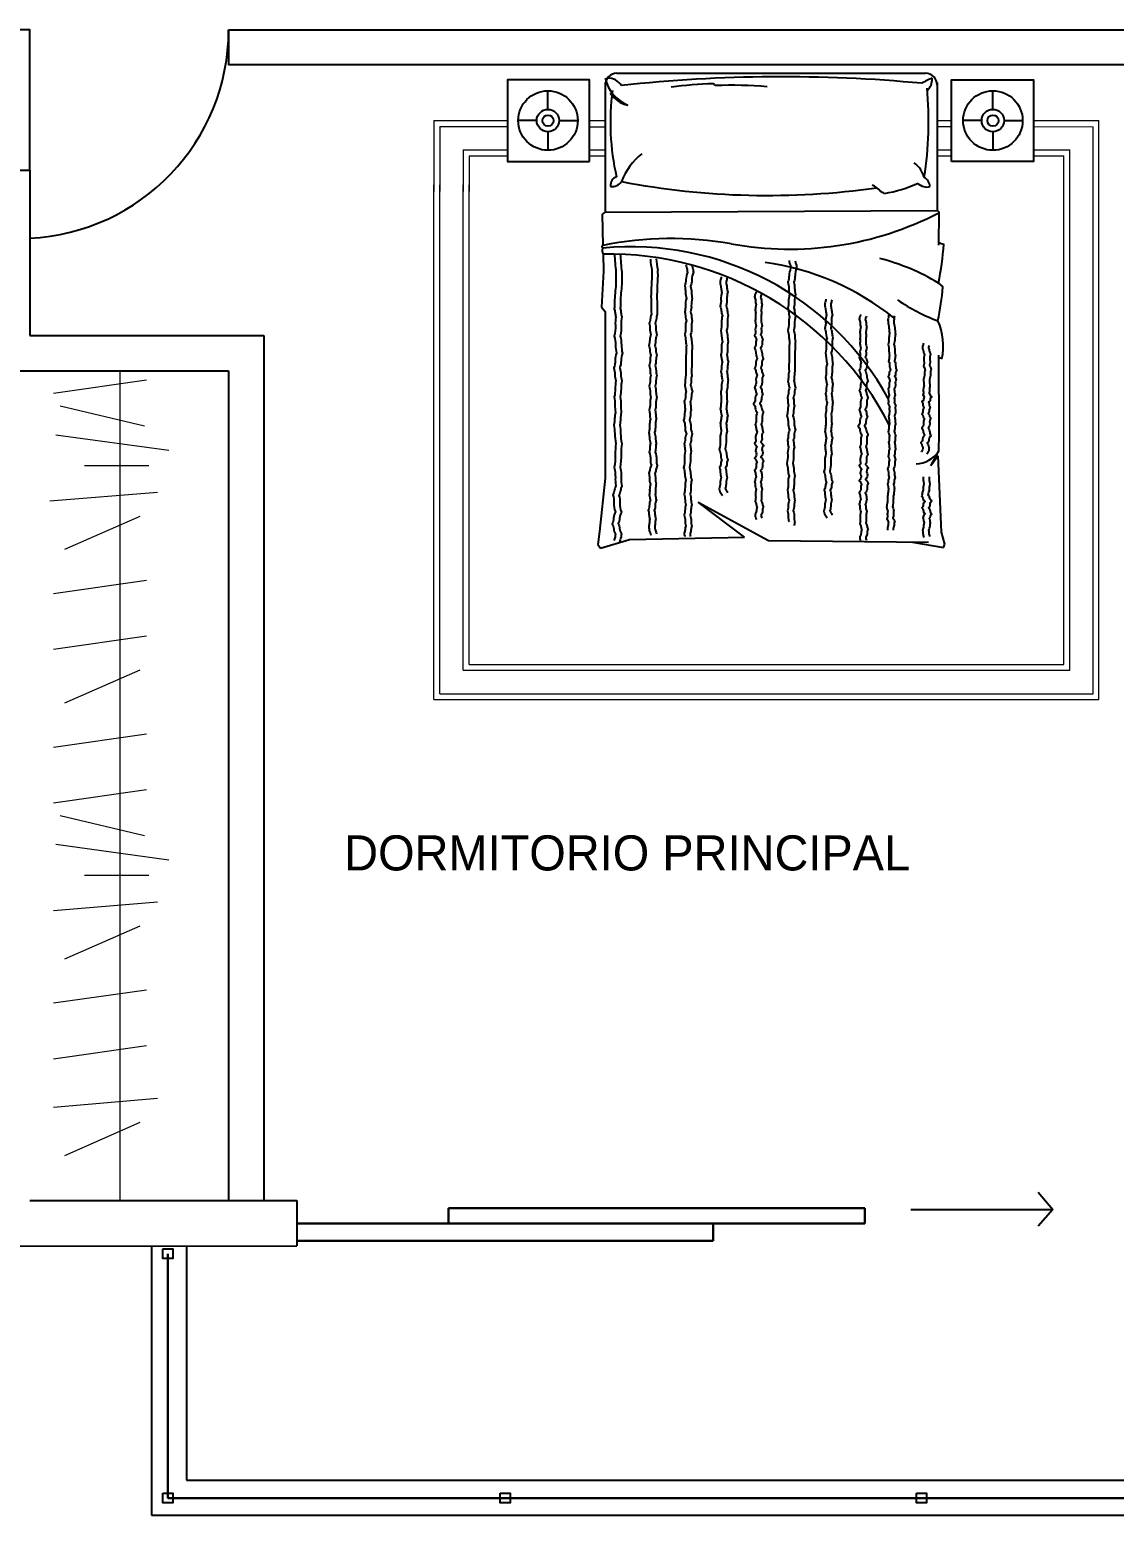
# Model space of a CAD drawing. Header units: metres. Extents: x -525 to 413, y -37 to 272.
# Drawn here: x 97.76 to 102.39, y 42.62 to 48.97 of the extents above; entities that cross this region are included whole.
import ezdxf

# ---------------------------------------------------------------- set-up
doc = ezdxf.new("R2010")
doc.units = ezdxf.units.M
doc.header["$MEASUREMENT"] = 0
doc.layers.get('0').update_dxf_attribs({"color": 254})
for name, color, linetype in [('arboles', 254, 'Continuous'), ('mobi alcolchonado', 254, 'Continuous'), ('MOBILIARIO2', 254, 'Continuous'), ('NOFIJO', 254, 'Continuous'), ('PUERTAS', 254, 'Continuous')]:
    doc.layers.add(name, color=color, linetype=linetype)
doc.layers.add('muebles', color=254, linetype='Continuous', lineweight=5)
doc.layers.add('ventanas', color=254, linetype='Continuous', lineweight=30)
doc.styles.get("Standard").update_dxf_attribs({"font": 'HTOWERT.TTF', "height": 0.08})

# ---------------------------------------------------------------- blocks, each defined once
blk = doc.blocks.new('A$C2820749F')
at = {"layer": 'mobi alcolchonado'}
for p, q in [((0.0318, 1.9902), (0.0318, 1.4358)), ((0.0818, 2.0289), (1.4005, 2.0289)), ((1.4505, 1.9902), (1.4505, 1.4402)), ((0.0318, 1.4358), (0.0191, 1.4272)), ((0.0191, 1.4272), (0.0222, 1.2934)), ((0.0318, 1.4358), (1.4505, 1.4419)), ((1.4541, 1.4401), (1.4576, 1.4371)), ((1.4576, 1.4371), (1.4563, 1.2945)), ((0.023, 1.2566), (0.0247, 1.1831)), ((0.0247, 1.1831), (0.0168, 1.0295)), ((1.4564, 1.1325), (1.4753, 1.1163)), ((0.0168, 1.0295), (0.0318, 1.0115)), ((0.0318, 1.0115), (0.0318, 0.2993)), ((1.4559, 0.8244), (1.4571, 0.49)), ((1.4571, 0.49), (1.4561, 0.4125)), ((1.4239, 0.3509), (1.4561, 0.4125)), ((1.4552, 0.3946), (1.4239, 0.3509)), ((1.4689, 0.0681), (1.4552, 0.3946)), ((0.0318, 0.2993), (0.0084, 0.0705)), ((0.6272, 0.0469), (0.4294, 0.1969)), ((0.4294, 0.1969), (0.7297, 0.0328)), ((0.0084, 0.0705), (0, 0.0154)), ((1.4837, 0.0174), (1.4689, 0.0681)), ((0, 0.0154), (0.0126, 0)), ((0.0126, 0), (0.1359, 0.0362)), ((0.1359, 0.0362), (0.6272, 0.0469)), ((0.7297, 0.0328), (1.4132, 0.0248)), ((1.3452, 0.0248), (1.4775, 0.0026)), ((1.4775, 0.0026), (1.4837, 0.0174))]:
    blk.add_line(p, q, dxfattribs=at)
for centre, radius, start, end in [((0.0818, 1.9789), 0.05, 90, 180), ((0.1916, 2.0429), 0.1629, 192.20076, 247.36037), ((0.0438, 1.9398), 0.0687, 32.33514, 91.40227), ((0.7905, -4.3329), 6.3469, 84.6215, 96.2282), ((1.501, 1.8059), 0.2141, 109.65376, 122.68859), ((1.4005, 1.9789), 0.05, 0, 90), ((1.3631, 2.0033), 0.066, 312.46226, 3.64045), ((0.1529, 2.0079), 0.1178, 212.64341, 258.24192), ((1.0795, 1.8174), 1.0254, 172.24735, 193.0029), ((-0.1132, 1.8254), 1.5274, 350.91915, 5.28005), ((0.0928, 1.5506), 0.0381, 108.98084, 187.57807), ((0.0627, 1.5922), 0.0472, 260.65665, 326.38094), ((0.7261, 4.8325), 3.3256, 259.18397, 278.06292), ((1.1442, 1.4729), 0.0826, 38.2941, 70.05549), ((1.1387, 1.3743), 0.1655, 58.5661, 64.86862), ((1.1266, 2.0962), 0.5891, 279.61407, 294.3372), ((1.4053, 1.5896), 0.0469, 219.94286, 288.39364), ((1.3706, 1.5411), 0.0497, 4.68356, 60.58782), ((0.8207, 2.6569), 1.3796, 259.52328, 297.49189), ((0.0246, 1.2876), 0.00627, 112.10117, 250.53486), ((0.0419, 1.2696), 0.0229, 148.13053, 214.5055), ((0.3143, -0.1486), 1.4713, 80, 101.45136), ((0.144, 0.0341), 1.2535, 28.86267, 95.56453), ((1.4884, 1.3524), 0.0548, 234.34392, 260.3637), ((0.1941, 1.3909), 1.2884, 348.43222, 355.87924), ((0.0477, -0.0915), 1.3483, 27.28963, 91.05009), ((0.1924, 1.2348), 1.2884, 348.19708, 354.72555), ((1.7099, 1.6724), 0.7465, 235, 249.91987), ((1.2179, 0.8642), 0.2588, 347.52539, 24.44013), ((1.4594, 0.7942), 0.0179, 51.33875, 101.19259)]:
    blk.add_arc(centre, radius, start, end, dxfattribs=at)
at = {"layer": 'MOBILIARIO2'}
for points in [[(0.0716, 1.2566, 0.016109), (0.078, 1.1791, 0.024073), (0.0781, 1.127, 0.018694), (0.0717, 1.0507, -0.050065), (0.0711, 1.0221, -0.056677), (0.0744, 1.0054, 0.051657), (0.0781, 0.9872, 0.081685), (0.0758, 0.9517, -0.062491), (0.0711, 0.9056, -0.055675), (0.0762, 0.8677, 0.061502), (0.0804, 0.8334, 0.093427), (0.0744, 0.8013, -0.097168), (0.0688, 0.7704, -0.07769), (0.0737, 0.7418, 0.081942), (0.0781, 0.7145, 0.05009), (0.0746, 0.6809, -0.049651), (0.0711, 0.6469, -0.038952), (0.0738, 0.6112, 0.043857), (0.0758, 0.5793, 0.052705), (0.0723, 0.5527, -0.052187), (0.0688, 0.5257, -0.065973), (0.0726, 0.4895, 0.055408), (0.0781, 0.4465, 0.038659), (0.0753, 0.3998, -0.032291), (0.0711, 0.344, -0.056883), (0.0756, 0.301, 0.072358), (0.0781, 0.2671, 0.122992), (0.0722, 0.249, -0.101053), (0.0641, 0.2275, -0.148742), (0.0688, 0.1939, 0.127539), (0.0758, 0.1552, 0.105457), (0.0677, 0.1275, -0.125573), (0.0618, 0.1039, -0.14575), (0.0683, 0.0826, 0.134347), (0.0758, 0.0597, 0.073839), (0.0746, 0.0476, 0.052428), (0.0688, 0.0317)], [(0.0967, 1.2559, 0.016212), (0.1031, 1.1788, 0.024132), (0.1032, 1.1268, 0.018479), (0.0969, 1.0519, -0.049503), (0.0963, 1.0238, -0.057233), (0.0995, 1.007, 0.051743), (0.1033, 0.9886, 0.081718), (0.101, 0.9528, -0.062376), (0.0963, 0.9061, -0.056016), (0.1015, 0.8675, 0.062225), (0.1057, 0.8327, 0.092827), (0.0997, 0.8007, -0.097273), (0.0942, 0.7702, -0.077058), (0.099, 0.7421, 0.080968), (0.1033, 0.7153, 0.051015), (0.0998, 0.6812, -0.050139), (0.0962, 0.6465, -0.038829), (0.0989, 0.6104, 0.044073), (0.1009, 0.5786, 0.05256), (0.0974, 0.5521, -0.051882), (0.094, 0.5256, -0.065917), (0.0978, 0.4898, 0.055177), (0.1032, 0.4471, 0.038645), (0.1004, 0.4007, -0.03175), (0.0962, 0.3443, -0.05817), (0.101, 0.2991, 0.074982), (0.1035, 0.2639, 0.120388), (0.0977, 0.2461, -0.099922), (0.0898, 0.2251, -0.1495), (0.0944, 0.192, 0.128684), (0.1013, 0.1539, 0.103936), (0.0935, 0.1272, -0.123542), (0.0878, 0.1045, -0.142951), (0.0938, 0.084, 0.122441), (0.1018, 0.0605, 0.081719), (0.1005, 0.0451, 0.060139), (0.093, 0.0256)], [(0.225, 1.2342, 0.016834), (0.2313, 1.1874, 0.034468), (0.232, 1.1643, 0.00922), (0.229, 1.1106, -0.014186), (0.2273, 1.0757, -0.027864), (0.2289, 1.0343, 0.034884), (0.2297, 1.0011, 0.087457), (0.2255, 0.9825, -0.077501), (0.2204, 0.9615, -0.10571), (0.2232, 0.939, 0.089665), (0.2273, 0.9126, 0.091876), (0.2223, 0.8883, -0.100294), (0.218, 0.866, -0.104219), (0.2227, 0.845, 0.103855), (0.2273, 0.824, 0.085768), (0.2237, 0.8016, -0.088421), (0.2204, 0.7798, -0.073045), (0.224, 0.7584, 0.076066), (0.2273, 0.7378, 0.079828), (0.2239, 0.7145, -0.07972), (0.2204, 0.6912, -0.069238), (0.2238, 0.668, 0.06864), (0.2273, 0.6446, 0.070898), (0.2236, 0.6157, -0.075702), (0.2204, 0.5887, -0.045986), (0.2226, 0.5702, 0.045091), (0.225, 0.5514, 0.076769), (0.2216, 0.5225, -0.075317), (0.218, 0.4931, -0.065696), (0.2217, 0.4703, 0.069765), (0.225, 0.4488, 0.058047), (0.2232, 0.4315, -0.04517), (0.2204, 0.4092, -0.107598), (0.2256, 0.3799, 0.119304), (0.2297, 0.3533, 0.134303), (0.2235, 0.3365, -0.142887), (0.218, 0.3207, -0.094042), (0.221, 0.2988, 0.082548), (0.225, 0.2741, 0.054703), (0.222, 0.2477, -0.071659), (0.2204, 0.2275, -0.065726), (0.2226, 0.2161, 0.062051), (0.225, 0.2042, 0.141652), (0.2209, 0.1842, -0.127606), (0.2157, 0.1622, -0.082372), (0.2192, 0.1435, 0.083239), (0.2227, 0.1249, 0.067193), (0.2209, 0.1096, -0.05209), (0.218, 0.09, -0.075758), (0.2196, 0.0756, -0.049851), (0.2273, 0.055)], [(0.2499, 1.2367, 0.016995), (0.2563, 1.1887, 0.034524), (0.2571, 1.1649, 0.009087), (0.254, 1.1106, -0.014008), (0.2524, 1.0755, -0.028389), (0.254, 1.0324, 0.036216), (0.2548, 0.9986, 0.085799), (0.2507, 0.9806, -0.076158), (0.2458, 0.9604, -0.106727), (0.2486, 0.9381, 0.090343), (0.2527, 0.9119, 0.091358), (0.2477, 0.8881, -0.099809), (0.2436, 0.8663, -0.104145), (0.2481, 0.8456, 0.103071), (0.2528, 0.8248, 0.086935), (0.2491, 0.8021, -0.089287), (0.2457, 0.7799, -0.072441), (0.2493, 0.7585, 0.075683), (0.2527, 0.738, 0.080097), (0.2491, 0.7146, -0.080136), (0.2456, 0.6912, -0.068821), (0.2491, 0.6682, 0.06822), (0.2526, 0.6449, 0.07127), (0.2488, 0.6159, -0.075969), (0.2455, 0.5887, -0.045868), (0.2478, 0.5702, 0.045154), (0.2502, 0.5514, 0.076598), (0.2468, 0.5228, -0.075113), (0.2433, 0.4936, -0.065882), (0.2469, 0.4708, 0.069876), (0.2502, 0.4493, 0.057507), (0.2485, 0.4322, -0.043911), (0.2456, 0.4098, -0.109441), (0.2511, 0.3789, 0.121849), (0.2554, 0.351, 0.133121), (0.2491, 0.334, -0.145487), (0.2437, 0.3182, -0.09027), (0.2465, 0.2977, 0.08023), (0.2502, 0.2747, 0.055518), (0.2473, 0.2491, -0.070221), (0.2456, 0.2287, -0.068505), (0.248, 0.2166, 0.064708), (0.2506, 0.2039, 0.140191), (0.2463, 0.1837, -0.1283), (0.2412, 0.1618, -0.081106), (0.2447, 0.1435, 0.082764), (0.248, 0.1256, 0.06863), (0.2462, 0.1103, -0.055684), (0.2435, 0.0916, -0.073555), (0.2449, 0.0794, -0.046852), (0.2515, 0.0615)], [(0.3766, 1.2109, 0.036577), (0.3826, 1.1903, 0.065257), (0.3836, 1.1783, 0.081239), (0.3768, 1.1467, -0.09673), (0.3719, 1.12, -0.059687), (0.3755, 1.0929, 0.061201), (0.3789, 1.0664, 0.068087), (0.3748, 1.0351, -0.079475), (0.3719, 1.0081, -0.066482), (0.3754, 0.9897, 0.06511), (0.3789, 0.9709, 0.088365), (0.3754, 0.9417, -0.088514), (0.3719, 0.9126, -0.053898), (0.3763, 0.886, 0.072445), (0.3789, 0.866, 0.014703), (0.3778, 0.8427, -0.01338), (0.3766, 0.817, -0.011057), (0.3766, 0.7774, 0.009921), (0.3766, 0.7378, 0.044454), (0.3741, 0.7148, -0.048377), (0.3719, 0.6935, -0.125065), (0.3749, 0.6818, 0.104774), (0.3789, 0.6679, 0.140323), (0.3748, 0.648, -0.125005), (0.3696, 0.626, -0.059733), (0.372, 0.6081, 0.062195), (0.3743, 0.591, 0.076384), (0.3712, 0.5703, -0.06684), (0.3673, 0.5467, -0.115189), (0.3731, 0.5176, 0.114961), (0.3789, 0.4885, 0.097223), (0.3734, 0.4645, -0.116527), (0.3696, 0.4442, -0.051779), (0.3718, 0.4296, 0.047812), (0.3743, 0.4139, 0.078489), (0.371, 0.3798, -0.074508), (0.3673, 0.344, -0.064682), (0.372, 0.3168, 0.066772), (0.3766, 0.2904, 0.076034), (0.3731, 0.2601, -0.075656), (0.3696, 0.2298, -0.063602), (0.3734, 0.2066, 0.070388), (0.3766, 0.1855, 0.079082), (0.3734, 0.1644, -0.071502), (0.3696, 0.1412, -0.088099), (0.3733, 0.1172, 0.094007), (0.3766, 0.0946, 0.091812), (0.3731, 0.0794, -0.09253), (0.3696, 0.0643, -0.064978), (0.3701, 0.0585, -0.037379), (0.373, 0.0488)], [(0.4025, 1.2093, 0.034849), (0.4082, 1.1896, 0.063486), (0.4091, 1.1784, 0.084403), (0.4023, 1.1466, -0.098788), (0.3972, 1.1191, -0.058591), (0.4008, 1.0924, 0.060695), (0.4041, 1.0665, 0.068148), (0.4001, 1.0357, -0.079202), (0.3972, 1.009, -0.06675), (0.4006, 0.9906, 0.064998), (0.4042, 0.9717, 0.088664), (0.4007, 0.9423, -0.08935), (0.3971, 0.913, -0.053061), (0.4015, 0.8868, 0.071644), (0.404, 0.8673, 0.015298), (0.4029, 0.8433, -0.013681), (0.4016, 0.8165, -0.010889), (0.4016, 0.7765, 0.010649), (0.4016, 0.7365, 0.042768), (0.3993, 0.7156, -0.044654), (0.3973, 0.6956, -0.128784), (0.4003, 0.6832, 0.106491), (0.4047, 0.6685, 0.140372), (0.4003, 0.6477, -0.126736), (0.395, 0.6249, -0.057828), (0.3974, 0.6073, 0.061442), (0.3995, 0.5907, 0.076141), (0.3965, 0.5705, -0.065916), (0.3926, 0.5472, -0.116085), (0.3985, 0.5179, 0.115201), (0.4044, 0.4883, 0.097759), (0.3988, 0.4639, -0.118144), (0.395, 0.4435, -0.049819), (0.3971, 0.4295, 0.04634), (0.3994, 0.4146, 0.079345), (0.3962, 0.3808, -0.074617), (0.3925, 0.3449, -0.064869), (0.3973, 0.3176, 0.066843), (0.4018, 0.2911, 0.075858), (0.3983, 0.2608, -0.075529), (0.3948, 0.2303, -0.063913), (0.3987, 0.2068, 0.070745), (0.4019, 0.1855, 0.078628), (0.3987, 0.1644, -0.070918), (0.3949, 0.1411, -0.091738), (0.399, 0.1159, 0.104246), (0.402, 0.0936, 0.077322), (0.3985, 0.0784, -0.076658), (0.395, 0.0631, -0.044784), (0.395, 0.0583, -0.024817), (0.3964, 0.0497)], [(0.8175, 1.2285, 0.036577), (0.8235, 1.2079, 0.065257), (0.8245, 1.1958, 0.081239), (0.8177, 1.1643, -0.09673), (0.8128, 1.1376, -0.059687), (0.8164, 1.1104, 0.061201), (0.8198, 1.084, 0.068087), (0.8157, 1.0527, -0.079475), (0.8128, 1.0257, -0.066482), (0.8163, 1.0073, 0.06511), (0.8198, 0.9884, 0.088365), (0.8163, 0.9593, -0.088514), (0.8128, 0.9302, -0.053898), (0.8172, 0.9035, 0.072445), (0.8198, 0.8836, 0.014703), (0.8187, 0.8602, -0.01338), (0.8175, 0.8346, -0.011057), (0.8175, 0.795, 0.009921), (0.8175, 0.7554, 0.044454), (0.815, 0.7323, -0.048377), (0.8128, 0.7111, -0.125065), (0.8158, 0.6993, 0.104774), (0.8198, 0.6855, 0.140323), (0.8157, 0.6656, -0.125005), (0.8105, 0.6435, -0.059733), (0.8129, 0.6257, 0.062195), (0.8151, 0.6086, 0.076384), (0.8121, 0.5879, -0.06684), (0.8082, 0.5643, -0.115189), (0.814, 0.5352, 0.114961), (0.8198, 0.506, 0.097223), (0.8143, 0.482, -0.116527), (0.8105, 0.4618, -0.051779), (0.8127, 0.4472, 0.047812), (0.8151, 0.4315, 0.078489), (0.8119, 0.3974, -0.074508), (0.8082, 0.3616, -0.064682), (0.8129, 0.3343, 0.066772), (0.8175, 0.308, 0.076034), (0.814, 0.2777, -0.075656), (0.8105, 0.2474, -0.063602), (0.8143, 0.2241, 0.070388), (0.8175, 0.2031, 0.079082), (0.8143, 0.182, -0.071502), (0.8105, 0.1588, -0.088099), (0.8142, 0.1348, 0.094007), (0.8175, 0.1122, 0.091812)], [(0.8434, 1.2269, 0.034849), (0.8491, 1.2072, 0.063486), (0.85, 1.196, 0.084403), (0.8432, 1.1642, -0.098788), (0.8381, 1.1367, -0.058591), (0.8417, 1.11, 0.060695), (0.845, 1.0841, 0.068148), (0.841, 1.0532, -0.079202), (0.8381, 1.0266, -0.06675), (0.8415, 1.0081, 0.064998), (0.8451, 0.9893, 0.088664), (0.8416, 0.9599, -0.08935), (0.838, 0.9305, -0.053061), (0.8424, 0.9044, 0.071644), (0.8449, 0.8848, 0.015298), (0.8438, 0.8608, -0.013681), (0.8425, 0.834, -0.010889), (0.8425, 0.7941, 0.010649), (0.8425, 0.7541, 0.042768), (0.8402, 0.7332, -0.044654), (0.8382, 0.7132, -0.128784), (0.8412, 0.7008, 0.106491), (0.8456, 0.6861, 0.140372), (0.8412, 0.6653, -0.126736), (0.8359, 0.6424, -0.057828), (0.8383, 0.6249, 0.061442), (0.8404, 0.6083, 0.076141), (0.8374, 0.5881, -0.065916), (0.8335, 0.5648, -0.116085), (0.8394, 0.5355, 0.115201), (0.8453, 0.5059, 0.097759), (0.8397, 0.4815, -0.118144), (0.8359, 0.4611, -0.049819), (0.838, 0.4471, 0.04634), (0.8403, 0.4321, 0.079345), (0.8371, 0.3983, -0.074617), (0.8334, 0.3625, -0.064869), (0.8382, 0.3352, 0.066843), (0.8427, 0.3087, 0.075858), (0.8392, 0.2784, -0.075529), (0.8357, 0.2479, -0.063913), (0.8396, 0.2244, 0.070745), (0.8428, 0.2031, 0.078628), (0.8396, 0.182, -0.070918), (0.8358, 0.1587, -0.091738), (0.8399, 0.1335, 0.104246), (0.8429, 0.1112, 0.077322), (0.8394, 0.096, -0.076658)], [(0.5281, 1.1596, -0.03776), (0.5238, 1.141, -0.061868), (0.5235, 1.1293, -0.048595), (0.5273, 1.1095, 0.055091), (0.5305, 1.092, 0.095626), (0.5269, 1.0625, -0.098357), (0.5235, 1.0338, -0.076409), (0.5282, 1.0139, 0.077038), (0.5328, 0.9942, 0.089345), (0.5296, 0.9625, -0.084057), (0.5258, 0.9289, -0.04749), (0.5294, 0.9052, 0.04929), (0.5328, 0.8823, 0.087499), (0.529, 0.8521, -0.094197), (0.5258, 0.824, -0.078357), (0.5295, 0.8085, 0.083223), (0.5328, 0.7937, 0.112249), (0.5296, 0.7745, -0.105279), (0.5258, 0.7541, -0.082664), (0.5296, 0.7346, 0.090946), (0.5328, 0.7168, 0.067901), (0.5294, 0.6927, -0.066074), (0.5258, 0.6679, -0.035048), (0.5271, 0.6461, 0.037877), (0.5281, 0.626, 0.060523), (0.5257, 0.6094, -0.062605), (0.5235, 0.5933, -0.127512), (0.5268, 0.5797, 0.121277), (0.5305, 0.5654, 0.117111), (0.5271, 0.5504, -0.113611), (0.5235, 0.5351, -0.059143), (0.5252, 0.5203, 0.043052), (0.5281, 0.5001, 0.089599), (0.5234, 0.4602, -0.091053), (0.5188, 0.4209, -0.111622), (0.5255, 0.3984, 0.130391), (0.5305, 0.3789, 0.12494), (0.526, 0.3617, -0.120889), (0.5212, 0.344, -0.086695), (0.524, 0.3249, 0.071647), (0.5281, 0.302, 0.113093), (0.5234, 0.2774, -0.114265), (0.5188, 0.2531, -0.106276), (0.5218, 0.2417, -0.062305), (0.5328, 0.2251)], [(0.5529, 1.1558, -0.034858), (0.5492, 1.1395, -0.059461), (0.5488, 1.1297, -0.052316), (0.5525, 1.1106, 0.056386), (0.5558, 1.0929, 0.095596), (0.5522, 1.0637, -0.098171), (0.5488, 1.0352, -0.07636), (0.5535, 1.0155, 0.076506), (0.5581, 0.9957, 0.090069), (0.5549, 0.9636, -0.084543), (0.551, 0.9294, -0.047364), (0.5547, 0.9055, 0.049676), (0.558, 0.8827, 0.08659), (0.5543, 0.8531, -0.092747), (0.5512, 0.8254, -0.079795), (0.5549, 0.8095, 0.084031), (0.5583, 0.7944, 0.112191), (0.555, 0.7749, -0.106013), (0.5512, 0.7543, -0.081403), (0.555, 0.735, 0.089338), (0.5581, 0.7174, 0.069417), (0.5547, 0.6925, -0.067062), (0.5509, 0.6668, -0.034899), (0.5522, 0.6447, 0.039008), (0.5532, 0.6249, 0.057667), (0.5511, 0.6098, -0.058816), (0.5489, 0.5946, -0.130991), (0.5523, 0.5806, 0.122045), (0.5562, 0.5656, 0.11844), (0.5526, 0.5499, -0.116548), (0.5489, 0.5339, -0.056461), (0.5505, 0.5195, 0.041981), (0.5533, 0.5003, 0.089156), (0.5488, 0.4617, -0.08877), (0.5442, 0.4228, -0.114233), (0.5511, 0.3996, 0.131551), (0.5564, 0.3791, 0.125542), (0.5516, 0.3611, -0.123278), (0.5467, 0.3428, -0.085156), (0.5496, 0.3238, 0.073009), (0.5535, 0.3017, 0.115535), (0.5488, 0.2782, -0.127329), (0.545, 0.2567, -0.096991), (0.5472, 0.2488, -0.053351), (0.5552, 0.2363)], [(0.6774, 1.0944, -0.052853), (0.6718, 1.082, -0.082349), (0.6704, 1.0734, -0.113365), (0.6746, 1.0557, 0.137167), (0.6774, 1.0408, 0.079599), (0.6743, 1.0286, -0.112443), (0.6727, 1.0198, -0.045995), (0.6737, 1.0122, 0.039568), (0.6751, 1.0035, 0.069784), (0.6738, 0.9855, -0.073829), (0.6727, 0.9685, -0.067952), (0.6744, 0.9608, 0.047112), (0.6774, 0.9499, 0.170036), (0.6738, 0.9287, -0.173788), (0.6704, 0.9079, -0.142872), (0.6751, 0.8985, 0.145458), (0.6797, 0.8893, 0.195397), (0.6763, 0.8737, -0.151851), (0.6704, 0.8543, -0.126712), (0.6761, 0.8324, 0.124684), (0.682, 0.8101, 0.150491), (0.6756, 0.7881, -0.168102), (0.6704, 0.7681, -0.13967), (0.6759, 0.7534, 0.13006), (0.682, 0.7378, 0.169436), (0.6765, 0.7126, -0.163629), (0.6704, 0.6865, -0.104575), (0.6752, 0.6711, 0.109696), (0.6797, 0.6562, 0.20768), (0.6729, 0.6366, -0.202622), (0.6657, 0.6166, -0.1762), (0.6735, 0.5983, 0.167885), (0.682, 0.5793, 0.137817), (0.6771, 0.5532, -0.14417), (0.6727, 0.5281, -0.079258), (0.677, 0.5125, 0.072052), (0.682, 0.4955, 0.215179), (0.6743, 0.4687, -0.272703), (0.6704, 0.4465, -0.157232), (0.6756, 0.4399, 0.133932), (0.682, 0.4325, 0.346503), (0.6767, 0.4085, -0.328416), (0.6704, 0.3836, -0.136915), (0.6773, 0.3746, 0.179847), (0.682, 0.3673, 0.252619), (0.6774, 0.351, -0.209461), (0.6704, 0.3323, -0.111259), (0.6748, 0.3166, 0.146381), (0.6774, 0.3044, 0.125668), (0.6736, 0.2934, -0.139354), (0.6704, 0.2834, -0.105558), (0.6729, 0.2694, 0.077694), (0.6774, 0.2508, 0.090317), (0.6747, 0.2238, -0.100764), (0.6727, 0.1995, -0.12001), (0.6777, 0.1862, 0.131665), (0.682, 0.1739, 0.170535), (0.6784, 0.1601, -0.13714), (0.6727, 0.1436, -0.068639), (0.6735, 0.1343, -0.052035), (0.6774, 0.1226)], [(0.7011, 1.0865, -0.042607), (0.6973, 1.0776, -0.071397), (0.6963, 1.072, -0.129838), (0.6999, 1.0557, 0.140626), (0.703, 1.0407, 0.083982), (0.6998, 1.028, -0.117812), (0.6981, 1.0188, -0.041239), (0.699, 1.012, 0.036686), (0.7002, 1.0044, 0.06988), (0.699, 0.9876, -0.071878), (0.6979, 0.9708, -0.072269), (0.6998, 0.9624, 0.05165), (0.7029, 0.9509, 0.163828), (0.6996, 0.9313, -0.164309), (0.6964, 0.9118, -0.150844), (0.7013, 0.902, 0.147278), (0.7063, 0.892, 0.197862), (0.7026, 0.875, -0.156121), (0.6963, 0.8543, -0.123696), (0.7022, 0.8319, 0.125417), (0.7079, 0.8099, 0.148173), (0.7016, 0.7886, -0.166473), (0.6967, 0.7694, -0.139796), (0.702, 0.7551, 0.128151), (0.7081, 0.7397, 0.171039), (0.7025, 0.7142, -0.162775), (0.6962, 0.6875, -0.107698), (0.7014, 0.6711, 0.115196), (0.706, 0.6557, 0.202947), (0.6993, 0.6367, -0.202257), (0.6926, 0.6176, -0.173028), (0.6999, 0.6005, 0.162077), (0.708, 0.5824, 0.143302), (0.703, 0.5556, -0.146514), (0.6984, 0.5293, -0.08083), (0.703, 0.513, 0.077891), (0.7079, 0.496, 0.205436), (0.7011, 0.4725, -0.258943), (0.6976, 0.4529, -0.167371), (0.7026, 0.4464, 0.135353), (0.7093, 0.4389, 0.347128), (0.7039, 0.4144, -0.32569), (0.6973, 0.3889, -0.138368), (0.7046, 0.3794, 0.174678), (0.7098, 0.3715, 0.262199), (0.7045, 0.3527, -0.218741), (0.6964, 0.3313, -0.1036), (0.701, 0.3153, 0.142377), (0.7034, 0.3034, 0.128588), (0.6994, 0.2921, -0.145504), (0.6963, 0.282, -0.099417), (0.6986, 0.2691, 0.074367), (0.7026, 0.2523, 0.090334), (0.7002, 0.2268, -0.095924), (0.6981, 0.2028, -0.126634), (0.7036, 0.1882, 0.136356), (0.7084, 0.1745, 0.176248), (0.704, 0.1592, -0.158824), (0.6986, 0.1425, -0.054695), (0.6992, 0.1363, -0.039328), (0.7018, 0.128)], [(0.9753, 1.064, -0.03776), (0.971, 1.0454, -0.061868), (0.9707, 1.0337, -0.048595), (0.9745, 1.0139, 0.055091), (0.9777, 0.9964, 0.095626), (0.974, 0.9669, -0.098357), (0.9707, 0.9382, -0.076409), (0.9754, 0.9183, 0.077038), (0.98, 0.8986, 0.089345), (0.9768, 0.8669, -0.084057), (0.973, 0.8333, -0.04749), (0.9766, 0.8096, 0.04929), (0.98, 0.7867, 0.087499), (0.9762, 0.7565, -0.094197), (0.973, 0.7284, -0.078357), (0.9767, 0.7129, 0.083223), (0.98, 0.6982, 0.112249), (0.9767, 0.6789, -0.105279), (0.973, 0.6585, -0.082664), (0.9768, 0.639, 0.090946), (0.98, 0.6212, 0.067901), (0.9766, 0.5971, -0.066074), (0.973, 0.5723, -0.035048), (0.9743, 0.5505, 0.037877), (0.9753, 0.5304, 0.060523), (0.9729, 0.5138, -0.062605), (0.9707, 0.4977, -0.127512), (0.974, 0.4841, 0.121277), (0.9777, 0.4698, 0.117111), (0.9743, 0.4548, -0.113611), (0.9707, 0.4395, -0.059143), (0.9724, 0.4247, 0.043052), (0.9753, 0.4045, 0.089599), (0.9706, 0.3646, -0.091053), (0.966, 0.3253, -0.111622), (0.9727, 0.3028, 0.130391), (0.9777, 0.2833, 0.12494), (0.9731, 0.2661, -0.120889), (0.9683, 0.2484, -0.086695), (0.9712, 0.2293, 0.071647), (0.9753, 0.2064, 0.113093), (0.9706, 0.1819, -0.114265), (0.966, 0.1575, -0.106276), (0.9689, 0.1461, -0.062305), (0.98, 0.1295)], [(1, 1.0602, -0.034858), (0.9964, 1.0439, -0.059461), (0.996, 1.0341, -0.052316), (0.9997, 1.015, 0.056386), (1.0029, 0.9973, 0.095596), (0.9994, 0.9681, -0.098171), (0.996, 0.9396, -0.07636), (1.0007, 0.9199, 0.076506), (1.0053, 0.9001, 0.090069), (1.0021, 0.868, -0.084543), (0.9982, 0.8338, -0.047364), (1.0019, 0.8099, 0.049676), (1.0052, 0.7871, 0.08659), (1.0015, 0.7575, -0.092747), (0.9983, 0.7298, -0.079795), (1.0021, 0.7139, 0.084031), (1.0055, 0.6988, 0.112191), (1.0022, 0.6793, -0.106013), (0.9984, 0.6587, -0.081403), (1.0022, 0.6394, 0.089338), (1.0053, 0.6218, 0.069417), (1.0018, 0.5969, -0.067062), (0.9981, 0.5712, -0.034899), (0.9994, 0.5491, 0.039008), (1.0004, 0.5293, 0.057667), (0.9983, 0.5142, -0.058816), (0.9961, 0.4991, -0.130991), (0.9995, 0.485, 0.122045), (1.0034, 0.47, 0.11844), (0.9998, 0.4543, -0.116548), (0.9961, 0.4383, -0.056461), (0.9977, 0.4239, 0.041981), (1.0005, 0.4047, 0.089156), (0.996, 0.3661, -0.08877), (0.9914, 0.3272, -0.114233), (0.9983, 0.304, 0.131551), (1.0036, 0.2835, 0.125542), (0.9988, 0.2655, -0.123278), (0.9939, 0.2472, -0.085156), (0.9968, 0.2282, 0.073009), (1.0007, 0.2061, 0.115535), (0.996, 0.1826, -0.127329), (0.9922, 0.1611, -0.096991), (0.9943, 0.1532, -0.053351), (1.0024, 0.1407)], [(1.1246, 0.9988, -0.052853), (1.1189, 0.9864, -0.082349), (1.1176, 0.9778, -0.113365), (1.1218, 0.9601, 0.137167), (1.1246, 0.9452, 0.079599), (1.1215, 0.933, -0.112443), (1.1199, 0.9242, -0.045995), (1.1209, 0.9166, 0.039568), (1.1222, 0.9079, 0.069784), (1.121, 0.8899, -0.073829), (1.1199, 0.8729, -0.067952), (1.1216, 0.8652, 0.047112), (1.1246, 0.8543, 0.170036), (1.121, 0.8331, -0.173788), (1.1176, 0.8123, -0.142872), (1.1223, 0.803, 0.145458), (1.1269, 0.7937, 0.195397), (1.1235, 0.7781, -0.151851), (1.1176, 0.7587, -0.126712), (1.1233, 0.7368, 0.124684), (1.1292, 0.7145, 0.150491), (1.1227, 0.6925, -0.168102), (1.1176, 0.6725, -0.13967), (1.1231, 0.6578, 0.13006), (1.1292, 0.6422, 0.169436), (1.1236, 0.617, -0.163629), (1.1176, 0.591, -0.104575), (1.1224, 0.5755, 0.109696), (1.1269, 0.5607, 0.20768), (1.1201, 0.541, -0.202622), (1.1129, 0.521, -0.1762), (1.1207, 0.5028, 0.167885), (1.1292, 0.4838, 0.137817), (1.1243, 0.4576, -0.14417), (1.1199, 0.4325, -0.079258), (1.1242, 0.4169, 0.072052), (1.1292, 0.3999, 0.215179), (1.1215, 0.3731, -0.272703), (1.1176, 0.3509, -0.157232), (1.1228, 0.3443, 0.133932), (1.1292, 0.3369, 0.346503), (1.1239, 0.3129, -0.328416), (1.1176, 0.288, -0.136915), (1.1245, 0.279, 0.179847), (1.1292, 0.2717, 0.252619), (1.1246, 0.2554, -0.209461), (1.1176, 0.2367, -0.111259), (1.122, 0.221, 0.146381), (1.1246, 0.2088, 0.125668), (1.1208, 0.1978, -0.139354), (1.1176, 0.1878, -0.105558), (1.1201, 0.1738, 0.077694), (1.1246, 0.1552, 0.090317), (1.1218, 0.1282, -0.100764), (1.1199, 0.1039, -0.12001), (1.1249, 0.0906, 0.131665), (1.1292, 0.0783, 0.170535), (1.1255, 0.0645, -0.13714), (1.1199, 0.048, -0.068639), (1.1207, 0.0387, -0.052035), (1.1246, 0.027)], [(1.1483, 0.9909, -0.042607), (1.1445, 0.982, -0.071397), (1.1435, 0.9764, -0.129838), (1.1471, 0.9602, 0.140626), (1.1502, 0.9451, 0.083982), (1.147, 0.9324, -0.117812), (1.1453, 0.9232, -0.041239), (1.1462, 0.9164, 0.036686), (1.1474, 0.9088, 0.06988), (1.1462, 0.892, -0.071878), (1.1451, 0.8752, -0.072269), (1.147, 0.8668, 0.05165), (1.1501, 0.8553, 0.163828), (1.1468, 0.8358, -0.164309), (1.1436, 0.8163, -0.150844), (1.1484, 0.8064, 0.147278), (1.1535, 0.7964, 0.197862), (1.1498, 0.7794, -0.156121), (1.1434, 0.7587, -0.123696), (1.1494, 0.7364, 0.125417), (1.1551, 0.7143, 0.148173), (1.1488, 0.693, -0.166473), (1.1439, 0.6738, -0.139796), (1.1492, 0.6595, 0.128151), (1.1553, 0.6441, 0.171039), (1.1497, 0.6186, -0.162775), (1.1434, 0.5919, -0.107698), (1.1486, 0.5755, 0.115196), (1.1532, 0.5601, 0.202947), (1.1465, 0.5411, -0.202257), (1.1398, 0.522, -0.173028), (1.1471, 0.5049, 0.162077), (1.1552, 0.4868, 0.143302), (1.1502, 0.46, -0.146514), (1.1455, 0.4338, -0.08083), (1.1502, 0.4174, 0.077891), (1.1551, 0.4004, 0.205436), (1.1483, 0.3769, -0.258943), (1.1448, 0.3573, -0.167371), (1.1498, 0.3508, 0.135353), (1.1565, 0.3433, 0.347128), (1.1511, 0.3188, -0.32569), (1.1445, 0.2933, -0.138368), (1.1518, 0.2838, 0.174678), (1.157, 0.2759, 0.262199), (1.1516, 0.2571, -0.218741), (1.1436, 0.2357, -0.1036), (1.1482, 0.2197, 0.142377), (1.1506, 0.2078, 0.128588), (1.1466, 0.1965, -0.145504), (1.1435, 0.1864, -0.099417), (1.1458, 0.1736, 0.074367), (1.1498, 0.1567, 0.090334), (1.1474, 0.1312, -0.095924), (1.1453, 0.1072, -0.126634), (1.1508, 0.0926, 0.136356), (1.1556, 0.0789, 0.176248), (1.1512, 0.0636, -0.158824), (1.1457, 0.0469, -0.054695), (1.1464, 0.0407, -0.039328), (1.149, 0.0324)], [(1.243, 0.9965, -0.02297), (1.2405, 0.9747, -0.03842), (1.2406, 0.9615, -0.038008), (1.2452, 0.934, 0.055193), (1.2476, 0.9149, 0.083604), (1.2445, 0.8938, -0.075661), (1.2406, 0.8706, -0.084309), (1.2444, 0.8465, 0.09066), (1.2476, 0.824, 0.067099), (1.2455, 0.8119, -0.059889), (1.243, 0.7984, -0.149337), (1.2471, 0.7807, 0.134073), (1.2523, 0.7611, 0.21438), (1.2455, 0.7463, -0.253882), (1.2406, 0.7332, -0.189759), (1.2453, 0.725, 0.18789), (1.25, 0.7168, 0.191242), (1.2458, 0.6989, -0.174445), (1.2406, 0.6796, -0.047645), (1.243, 0.6667, 0.048038), (1.2453, 0.6539, 0.123722), (1.2418, 0.6326, -0.169091), (1.2406, 0.6166, -0.141473), (1.2442, 0.6108, 0.143521), (1.2476, 0.605, 0.155534), (1.2467, 0.5876, -0.107396), (1.243, 0.563, -0.042577), (1.2456, 0.5453, 0.050748), (1.2476, 0.5304, 0.129685), (1.2437, 0.5132, -0.145893), (1.2406, 0.4978, -0.134999), (1.2443, 0.4883, 0.139913), (1.2476, 0.4791, 0.114007), (1.2456, 0.466, -0.10043), (1.243, 0.4512, -0.069927), (1.2452, 0.4375, 0.066719), (1.2476, 0.4232, 0.140231), (1.2437, 0.4073, -0.158227), (1.2406, 0.3929, -0.144948), (1.2439, 0.385, 0.133495), (1.2476, 0.3766, 0.180577), (1.2441, 0.3597, -0.144963), (1.2383, 0.3393, -0.094523), (1.2424, 0.3193, 0.110663), (1.2453, 0.302, 0.10701), (1.2412, 0.2868, -0.129666), (1.2383, 0.2741, -0.099091), (1.241, 0.2628, 0.116601), (1.243, 0.2531, 0.058417), (1.2408, 0.2385, -0.05454), (1.2383, 0.2228, -0.023755), (1.2383, 0.21, 0.022115), (1.2383, 0.1972, 0.082226), (1.2357, 0.1848, -0.093862), (1.2337, 0.1739, -0.171583), (1.2361, 0.167, 0.116919), (1.2406, 0.1575, 0.185126), (1.2381, 0.1409, -0.193604), (1.236, 0.1249, -0.131355), (1.2405, 0.1169, 0.188426), (1.243, 0.1109, 0.095469), (1.2414, 0.1013, -0.066793), (1.2383, 0.0876, -0.021913), (1.2381, 0.0827, -0.016222), (1.2383, 0.076)], [(1.2678, 0.9928, -0.020778), (1.2657, 0.9736, -0.036491), (1.2658, 0.9626, -0.041461), (1.2703, 0.935, 0.057174), (1.2729, 0.9148, 0.082873), (1.2698, 0.8937, -0.075265), (1.2659, 0.8705, -0.085019), (1.2698, 0.8462, 0.092379), (1.273, 0.8236, 0.064068), (1.271, 0.8123, -0.055503), (1.2685, 0.7992, -0.157835), (1.2732, 0.7797, 0.148846), (1.2786, 0.7591, 0.199592), (1.2725, 0.7461, -0.247082), (1.2685, 0.7349, -0.184593), (1.2723, 0.7279, 0.169439), (1.2767, 0.7205, 0.211187), (1.2723, 0.7008, -0.185054), (1.2662, 0.6787, -0.043562), (1.2686, 0.6661, 0.048148), (1.2706, 0.6546, 0.119615), (1.2676, 0.6361, -0.160888), (1.2665, 0.6221, -0.146532), (1.2698, 0.6165, 0.137743), (1.2734, 0.6106, 0.163825), (1.2725, 0.5913, -0.111152), (1.2682, 0.5634, -0.041886), (1.2711, 0.5444, 0.053628), (1.273, 0.5295, 0.124743), (1.2694, 0.5138, -0.141323), (1.2666, 0.4997, -0.136283), (1.27, 0.4907, 0.135036), (1.2734, 0.4816, 0.120412), (1.2713, 0.4675, -0.104043), (1.2683, 0.4512, -0.069722), (1.2708, 0.4367, 0.070787), (1.2731, 0.4224, 0.133062), (1.2696, 0.4081, -0.149023), (1.2668, 0.3953, -0.15104), (1.27, 0.3875, 0.132016), (1.2739, 0.3787, 0.185288), (1.2701, 0.3605, -0.149156), (1.2639, 0.3386, -0.091592), (1.268, 0.3183, 0.1101), (1.2709, 0.3013, 0.106833), (1.2668, 0.2862, -0.131118), (1.264, 0.2737, -0.095868), (1.2665, 0.2631, 0.111479), (1.2684, 0.2539, 0.063175), (1.2661, 0.2383, -0.056761), (1.2633, 0.2209, -0.023768), (1.2633, 0.2072, 0.026007), (1.2633, 0.1947, 0.075167), (1.2614, 0.1852, -0.082422), (1.2597, 0.1766, -0.180625), (1.2619, 0.1701, 0.118245), (1.2664, 0.161, 0.184753), (1.264, 0.1448, -0.189898), (1.2618, 0.1291, -0.133199), (1.2664, 0.1209, 0.180236), (1.2692, 0.1144, 0.10911), (1.2671, 0.102, -0.078712), (1.2633, 0.0852, -0.016438), (1.2632, 0.0814, -0.011572), (1.2633, 0.076)], [(1.3922, 0.8753, -0.063574), (1.3877, 0.8618, -0.09229), (1.3876, 0.852, -0.087813), (1.3921, 0.8394, 0.084664), (1.3969, 0.8264, 0.147947), (1.394, 0.8007, -0.164849), (1.3922, 0.7774, -0.089821), (1.3964, 0.7683, 0.116631), (1.3992, 0.7611, 0.144447), (1.3966, 0.7433, -0.116051), (1.3922, 0.7215, -0.024537), (1.3933, 0.7083, 0.021879), (1.3945, 0.6935, 0.09639), (1.3911, 0.6705, -0.1367), (1.3899, 0.6539, -0.212994), (1.3931, 0.6494, 0.190175), (1.3969, 0.6446, 0.394232), (1.3925, 0.6358, -0.296973), (1.3852, 0.626, -0.196588), (1.3894, 0.6137, 0.177409), (1.3945, 0.6003, 0.181533), (1.3893, 0.5856, -0.205507), (1.3852, 0.5724, -0.192194), (1.3906, 0.5623, 0.172784), (1.3969, 0.5514, 0.223273), (1.392, 0.5327, -0.193968), (1.3852, 0.5118, -0.156888), (1.3915, 0.496, 0.172543), (1.3969, 0.4815, 0.267412), (1.3882, 0.466, -0.2882), (1.3806, 0.4512, -0.1673), (1.3852, 0.4407, 0.167614), (1.3899, 0.4302, 0.102415), (1.3886, 0.4197, 0.090979), (1.3829, 0.4092)], [(1.4158, 0.8659, -0.043115), (1.4137, 0.8586, -0.071529), (1.4134, 0.854, -0.117166), (1.4171, 0.8431, 0.092201), (1.4223, 0.8296, 0.148493), (1.4196, 0.8045, -0.162321), (1.4177, 0.7814, -0.092598), (1.422, 0.7719, 0.115816), (1.4251, 0.7641, 0.147409), (1.4223, 0.7444, -0.11874), (1.4174, 0.7203, -0.02342), (1.4185, 0.7067, 0.023767), (1.4197, 0.6931, 0.081841), (1.4175, 0.676, -0.093108), (1.4159, 0.6609, -0.271365), (1.421, 0.6537, 0.237724), (1.4272, 0.6459, 0.374349), (1.421, 0.6348, -0.322203), (1.4129, 0.623, -0.165022), (1.4169, 0.6119, 0.163895), (1.421, 0.6007, 0.183927), (1.4163, 0.5873, -0.20204), (1.4124, 0.5749, -0.194979), (1.4175, 0.5652, 0.16864), (1.4238, 0.5544, 0.227481), (1.4189, 0.535, -0.192689), (1.4116, 0.5128, -0.162586), (1.4186, 0.4955, 0.18296), (1.4243, 0.4797, 0.259647), (1.4155, 0.4644, -0.292915), (1.4084, 0.4501, -0.147396), (1.4121, 0.4413, 0.130485), (1.4167, 0.4315, 0.124764), (1.4155, 0.4159, 0.11423), (1.4066, 0.4013)], [(1.3945, 0.0457, 0.043571), (1.3903, 0.0629, 0.058781), (1.3899, 0.076, 0.074778), (1.3942, 0.0944, -0.098243), (1.3969, 0.1086, -0.160673), (1.3932, 0.1193, 0.168807), (1.3899, 0.1296, 0.235494), (1.3939, 0.1373, -0.200169), (1.3992, 0.1459, -0.310498), (1.3934, 0.158, 0.25744), (1.3852, 0.1715, 0.272296), (1.3929, 0.1859, -0.302876), (1.3992, 0.1995, -0.245567), (1.3911, 0.2105, 0.301104), (1.3852, 0.2205, 0.076708), (1.3874, 0.231, -0.045391), (1.3922, 0.2484, -0.044442), (1.3946, 0.2751, -0.040505), (1.3922, 0.3044)], [(1.4193, 0.0495, 0.038395), (1.4158, 0.0644, 0.053841), (1.4153, 0.0752, 0.086675), (1.42, 0.0949, -0.114917), (1.4228, 0.11, -0.136679), (1.42, 0.1184, 0.135819), (1.4171, 0.1269, 0.26772), (1.4216, 0.1357, -0.219941), (1.4278, 0.1456, -0.298949), (1.4217, 0.1582, 0.252587), (1.4134, 0.172, 0.270993), (1.4213, 0.187, -0.294092), (1.4281, 0.2013, -0.262376), (1.4186, 0.2139, 0.328686), (1.4122, 0.2251, 0.053331), (1.4139, 0.2329, -0.033048), (1.4172, 0.2454, -0.048678), (1.42, 0.2738, -0.045374), (1.4172, 0.3044)]]:
    blk.add_lwpolyline(points, format="xyb", dxfattribs=at)
for centre, radius, start, end in [((0.5429, 0.2425), 1.7422, 91.63252, 97.54803), ((0.3896, 1.8261), 0.1889, 52.79204, 56.69515), ((0.5704, 0.2356), 1.7422, 84.9412, 92.19029), ((0.3635, 1.4658), 0.2801, 128.45947, 159.02812), ((1.2871, 1.5563), 0.1115, 14.54894, 54.23295), ((0.5623, 0.1042), 1.1264, 51.2765, 82.17799), ((0.9717, 0.3265), 0.9406, 58.98171, 75.60457), ((1.3553, 0.4824), 0.1226, 272.9287, 325.26019)]:
    blk.add_arc(centre, radius, start, end, dxfattribs=at)
blk = doc.blocks.new('A$C4EC6593E')
at = {"layer": 'arboles', "color": 11}
for p, q in [((0.1731, 0.2499), (0.1731, 0.3292)), ((2.0744, 0.2499), (2.0744, 0.3292)), ((0.1254, 0.2021), (0.046, 0.2021)), ((0.2209, 0.2021), (0.3003, 0.2021)), ((2.0266, 0.2021), (1.9473, 0.2021)), ((2.1221, 0.2021), (2.2015, 0.2021)), ((0.1731, 0.1544), (0.1731, 0.075)), ((2.0744, 0.1544), (2.0744, 0.075))]:
    blk.add_line(p, q, dxfattribs=at)
at = {"layer": 'arboles'}
for points in [[(0.35, 0.3774), (0.35, 0.0274), (0, 0.0274), (0, 0.3774)], [(1.8975, 0.3774), (1.8975, 0.0274), (2.2475, 0.0274), (2.2475, 0.3774)]]:
    blk.add_lwpolyline(points, close=True, dxfattribs=at)
at = {"layer": 'arboles', "color": 11}
for centre, radius in [((0.1731, 0.2021), 0.1271), ((2.0744, 0.2021), 0.1271), ((0.1731, 0.2021), 0.0478), ((0.1731, 0.2021), 0.0238), ((2.0744, 0.2021), 0.0478), ((2.0744, 0.2021), 0.0238)]:
    blk.add_circle(centre, radius, dxfattribs=at)
at = {"layer": 'mobi alcolchonado', "rotation": 180}
blk.add_blockref('A$C2820749F', (1.8619, 2.0289), dxfattribs=at)
blk = doc.blocks.new('CAMA200X140CM-2MESITAS')
at = {"layer": 'muebles'}
for p, q in [((0, -0.2024), (0, -0.5051)), ((0, -0.2024), (0.3141, -0.2024)), ((0.025, -0.2274), (0.025, -0.5051)), ((0.025, -0.2274), (0.3141, -0.2278)), ((0.6641, -0.2024), (0.7315, -0.2024)), ((0.6641, -0.2284), (0.7315, -0.2285)), ((2.1502, -0.2024), (2.2116, -0.2024)), ((2.1502, -0.227), (2.2116, -0.2271)), ((2.5616, -0.2024), (2.8416, -0.2024)), ((2.5616, -0.2276), (2.8166, -0.2281)), ((2.8166, -2.6512), (2.8166, -0.2281)), ((2.8416, -2.6762), (2.8416, -0.2024)), ((0.125, -0.3274), (0.125, -0.5051)), ((0.125, -0.3274), (0.3141, -0.3274)), ((0.15, -0.3524), (0.15, -0.5051)), ((0.15, -0.3524), (0.3141, -0.3524)), ((0.6641, -0.3274), (0.7315, -0.3274)), ((0.6641, -0.3524), (0.7315, -0.3524)), ((2.1502, -0.3274), (2.2116, -0.3274)), ((2.1502, -0.3524), (2.2116, -0.3524)), ((2.5616, -0.3274), (2.7166, -0.3274)), ((2.5616, -0.3524), (2.6916, -0.3524)), ((2.6916, -2.5262), (2.6916, -0.3524)), ((2.7166, -2.5512), (2.7166, -0.3274)), ((0, -2.6762), (0, -0.4762)), ((0.025, -2.6512), (0.025, -0.4762)), ((0.125, -2.5512), (0.125, -0.4762)), ((0.15, -2.5262), (0.15, -0.4762)), ((0.15, -2.5262), (2.6916, -2.5262)), ((0.125, -2.5512), (2.7166, -2.5512)), ((0.025, -2.6512), (2.8166, -2.6512)), ((0, -2.6762), (2.8416, -2.6762))]:
    blk.add_line(p, q, dxfattribs=at)
at = {"layer": 'muebles', "rotation": 179.9999999999899}
blk.add_blockref('A$C4EC6593E', (2.5616, 0), dxfattribs=at)

msp = doc.modelspace()

# ---------------------------------------------------------------- linework, layer by layer
for p, q in [((98.6052, 48.9686), (104.7552, 48.9686)), ((98.6052, 48.9686), (98.6052, 48.8186)), ((97.7552, 48.3692), (97.7552, 47.662)), ((97.7552, 47.662), (98.7552, 47.662)), ((97.6052, 47.512), (98.6052, 47.512)), ((102.0645, 44.0013), (102.1268, 43.9273)), ((102.1268, 43.9273), (102.0645, 43.8566))]:
    msp.add_line(p, q)
at = {"ltscale": 0.02}
for p, q in [((100.3591, 48.8186), (98.6052, 48.8186)), ((102.5534, 48.8186), (100.3591, 48.8186)), ((98.7552, 47.662), (98.7552, 43.9655)), ((98.6052, 47.512), (98.6052, 43.9655)), ((97.7552, 43.9656), (98.8963, 43.9655)), ((98.8963, 43.9655), (98.8963, 43.7717)), ((101.5199, 43.9273), (102.1268, 43.9273)), ((89.016, 43.7715), (98.8963, 43.7717)), ((98.2758, 43.7709), (98.2758, 42.6209)), ((98.4258, 43.7709), (98.4258, 42.7709)), ((98.4258, 42.7709), (102.9258, 42.7709)), ((98.2758, 42.6209), (103.0758, 42.6209))]:
    msp.add_line(p, q, dxfattribs=at)
for points in [[(98.3239, 43.7595), (98.367, 43.7595), (98.367, 43.7186), (98.3239, 43.7186)], [(98.3239, 42.715), (98.367, 42.715), (98.367, 42.6741), (98.3239, 42.6741)], [(99.7652, 42.715), (99.8084, 42.715), (99.8084, 42.6741), (99.7652, 42.6741)], [(101.5447, 42.715), (101.5878, 42.715), (101.5878, 42.6741), (101.5447, 42.6741)]]:
    msp.add_lwpolyline(points, close=True, dxfattribs=at)
at = {"layer": 'muebles', "ltscale": 0.02}
for p, q in [((98.1403, 47.512), (98.1403, 46.2192)), ((98.2546, 47.471), (97.857, 47.4143)), ((97.8854, 47.3614), (98.2451, 47.2764)), ((97.8665, 47.2386), (98.3491, 47.1726)), ((97.9899, 47.1065), (98.264, 47.1065)), ((97.8417, 46.9555), (98.3018, 46.9932)), ((98.2262, 46.8894), (97.9043, 46.7478)), ((98.2546, 46.6156), (97.857, 46.559)), ((98.2546, 46.3776), (97.857, 46.3209)), ((98.2262, 46.2325), (97.9043, 46.0909)), ((98.1403, 46.2192), (98.1403, 43.9656)), ((98.2546, 45.9588), (97.857, 45.9021)), ((98.2546, 45.7207), (97.857, 45.6641)), ((97.8854, 45.6111), (98.2451, 45.5261)), ((97.8665, 45.4884), (98.3491, 45.4223)), ((97.9899, 45.3562), (98.264, 45.3562)), ((97.857, 45.2052), (98.3018, 45.2429)), ((98.2262, 45.1391), (97.9043, 44.9975)), ((98.2546, 44.8654), (97.857, 44.8087)), ((98.2546, 44.6273), (97.857, 44.5706)), ((97.857, 44.3653), (98.3018, 44.4031)), ((98.2262, 44.2992), (97.9043, 44.1576))]:
    msp.add_line(p, q, dxfattribs=at)
at = {"layer": 'NOFIJO', "ltscale": 0.02}
msp.add_lwpolyline([(97.5052, 48.3692), (97.7552, 48.3692), (97.7552, 48.9692), (97.5052, 48.9692)], close=True, dxfattribs=at)
at = {"layer": 'PUERTAS'}
msp.add_arc((97.7138, 48.9692), 0.8914, 272.66035, 359.95635, dxfattribs=at)
at = {"layer": 'ventanas', "ltscale": 0.02}
for p, q in [((99.5447, 43.9328), (101.3241, 43.9328)), ((99.5447, 43.9328), (99.5447, 43.8681)), ((101.3241, 43.9328), (101.3241, 43.8681)), ((98.8963, 43.8681), (100.6758, 43.8681)), ((99.5447, 43.8681), (101.3241, 43.8681)), ((100.6758, 43.8681), (100.6758, 43.7935)), ((100.6758, 43.7935), (98.8963, 43.7935)), ((98.3447, 43.7379), (98.3447, 42.6934)), ((98.3447, 42.6934), (102.9955, 42.6934))]:
    msp.add_line(p, q, dxfattribs=at)

# ---------------------------------------------------------------- block references
at = {"layer": 'muebles'}
msp.add_blockref('CAMA200X140CM-2MESITAS', (99.4825, 48.783), dxfattribs=at)

# ---------------------------------------------------------------- texts
at = {"linetype": 'Continuous', "insert": (99.0989, 45.5265), "char_height": 0.15, "attachment_point": 1}
msp.add_mtext_dynamic_manual_height_columns('DORMITORIO PRINCIPAL', width=4.532036, gutter_width=12.5, heights=[0], dxfattribs=at)

doc.saveas('drawing.dxf')
